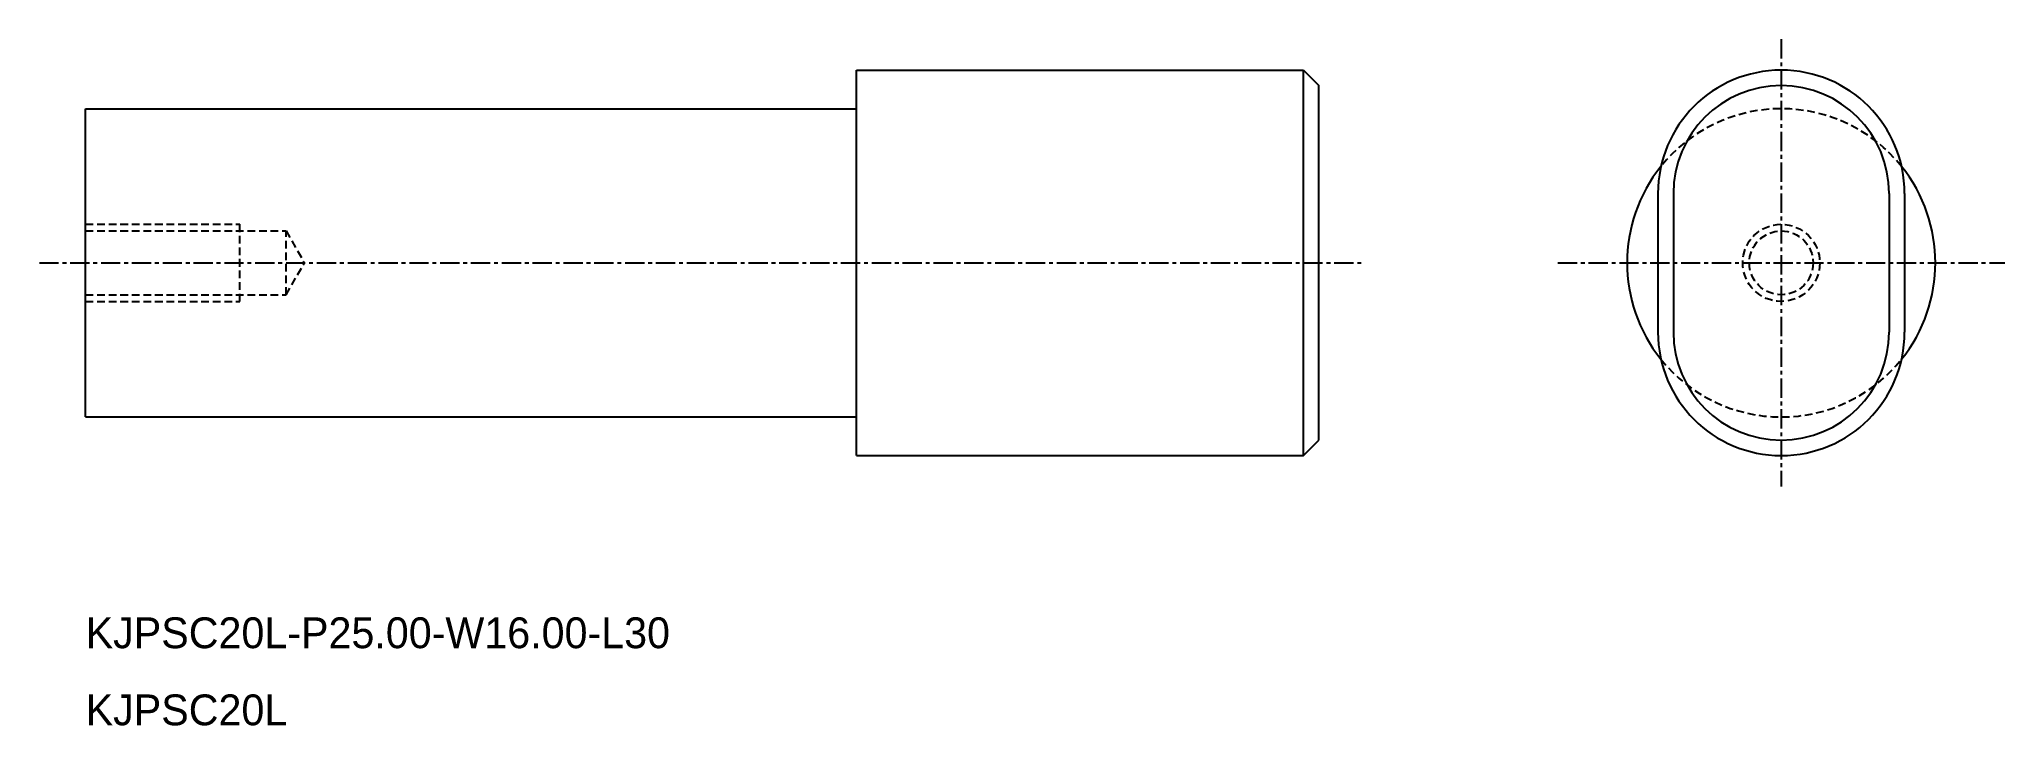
# Model space of a CAD drawing. Extents: x -2237 to -2110, y -930 to -885.
import ezdxf

# ---------------------------------------------------------------- set-up
doc = ezdxf.new("R2010")
doc.units = 0
doc.linetypes.add('CENTER', pattern=[2, 1.25, -0.25, 0.25, -0.25])
doc.linetypes.add('DASHED', pattern=[0.75, 0.5, -0.25])
doc.layers.get('0').update_dxf_attribs({"linetype": 'CONTINUOUS'})
doc.layers.add('CENTER', color=1, linetype='CENTER')

msp = doc.modelspace()

# ---------------------------------------------------------------- linework, layer by layer
at = {"color": 7, "linetype": 'CONTINUOUS'}
for p, q in [((-2184.29, -912.15), (-2184.29, -887.15)), ((-2184.29, -887.15), (-2155.29, -887.15)), ((-2155.29, -912.15), (-2155.29, -887.15)), ((-2155.29, -887.15), (-2154.29, -888.15)), ((-2154.29, -911.15), (-2154.29, -888.15)), ((-2234.29, -909.65), (-2234.29, -889.65)), ((-2234.29, -889.65), (-2184.29, -889.65)), ((-2132.29, -895.15), (-2132.29, -904.15)), ((-2131.29, -895.15), (-2131.29, -904.15)), ((-2117.29, -895.15), (-2117.29, -904.15)), ((-2116.29, -895.15), (-2116.29, -904.15)), ((-2234.29, -909.65), (-2184.29, -909.65)), ((-2155.29, -912.15), (-2154.29, -911.15)), ((-2184.29, -912.15), (-2155.29, -912.15))]:
    msp.add_line(p, q, dxfattribs=at)
at = {"color": 3, "linetype": 'DASHED'}
for p, q in [((-2234.29, -897.15), (-2224.29, -897.15)), ((-2234.29, -897.58), (-2221.29, -897.58)), ((-2224.29, -902.15), (-2224.29, -897.15)), ((-2221.29, -901.72), (-2221.29, -897.58)), ((-2221.29, -897.58), (-2220.1, -899.65)), ((-2221.29, -901.72), (-2220.1, -899.65)), ((-2234.29, -901.72), (-2221.29, -901.72)), ((-2234.29, -902.15), (-2224.29, -902.15))]:
    msp.add_line(p, q, dxfattribs=at)
for radius in [2.5, 2.07]:
    msp.add_circle((-2124.29, -899.65), radius, dxfattribs=at)
at = {"color": 7, "linetype": 'CONTINUOUS'}
for centre, radius, start, end in [((-2124.29, -895.15), 8, 0, 180), ((-2124.29, -895.15), 7, 0, 180), ((-2124.29, -899.65), 10, 141.3178, 218.6822), ((-2124.29, -899.65), 10, 321.3178, 38.6822), ((-2124.29, -904.15), 8, 180, 0), ((-2124.29, -904.15), 7, 180, 0)]:
    msp.add_arc(centre, radius, start, end, dxfattribs=at)
at = {"color": 3, "linetype": 'DASHED'}
for start, end in [(38.6822, 141.3178), (218.6822, 321.3178)]:
    msp.add_arc((-2124.29, -899.65), 10, start, end, dxfattribs=at)
at = {"layer": 'CENTER'}
for p, q in [((-2124.29, -885.15), (-2124.29, -914.15)), ((-2237.29, -899.65), (-2151.29, -899.65)), ((-2138.79, -899.65), (-2109.79, -899.65))]:
    msp.add_line(p, q, dxfattribs=at)

# ---------------------------------------------------------------- texts
at = {"color": 7, "linetype": 'CONTINUOUS'}
for s, p in [('KJPSC20L-P25.00-W16.00-L30', (-2234.29, -924.65)), ('KJPSC20L', (-2234.29, -929.65))]:
    msp.add_text(s, height=2, dxfattribs=at).set_placement(p)

doc.saveas('drawing.dxf')
